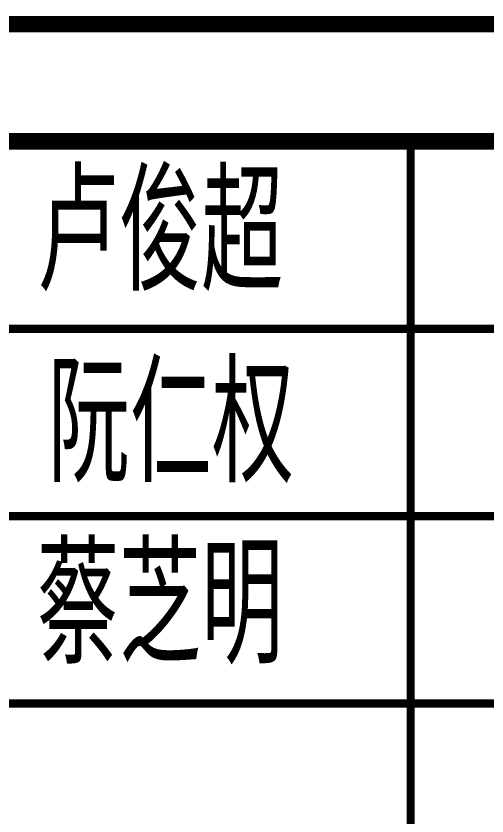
# Model space of a CAD drawing. Extents: x 621174 to 1725648, y -986053 to 860327.
# Drawn here: x 751426 to 753436, y -974733 to -971318 of the extents above; entities that cross this region are included whole.
import ezdxf

# ---------------------------------------------------------------- set-up
doc = ezdxf.new("R2010")
doc.units = 0
doc.header["$LTSCALE"] = 1000
doc.header["$MEASUREMENT"] = 0
for name, color, linetype in [('图框', 140, 'Continuous'), ('图签文字', 147, 'Continuous'), ('折板线', 8, 'Continuous')]:
    doc.layers.add(name, color=color, linetype=linetype)
doc.styles.add('建筑图签-2', font='TXT.shx', dxfattribs={"width": 0.5, "bigfont": 'HZTXT.shx'})

# ---------------------------------------------------------------- blocks, each defined once
blk = doc.blocks.new('AFASDFASG')
at = {"layer": '图签文字', "color": 1, "style": '建筑图签-2', "width": 0.7}
for s, p in [('卢俊超', (5115849.8, -694619.1)), ('阮仁权', (5115895.6, -695436.6)), ('蔡芝明', (5115849.8, -696210.1))]:
    blk.add_text(s, height=500, dxfattribs=at).set_placement(p)
blk = doc.blocks.new('2q3q2342q35q2343r5q23rwetr')
at = {"layer": '图框'}
for points, const_width in [([(3534617.7, 3135010.4), (3527617.7, 3135010.4)], 70), ([(3534617.7, 3134510.4), (3527617.7, 3134510.4)], 70), ([(3527617.7, 3134510.4), (3534617.7, 3134510.4)], 70), ([(3532117.7, 3128110.4), (3532117.7, 3134510.4)], 35), ([(3527617.7, 3133710.4), (3534617.7, 3133710.4)], 35), ([(3527617.7, 3132910.4), (3534617.7, 3132910.4)], 35), ([(3527617.7, 3132110.4), (3534617.7, 3132110.4)], 35)]:
    blk.add_lwpolyline(points, dxfattribs=dict(at, const_width=const_width))
at = {"color": 2}
blk.add_blockref('AFASDFASG', (-1585326, 3828491.1), dxfattribs=at)

msp = doc.modelspace()

# ---------------------------------------------------------------- block references
at = {"layer": '折板线'}
msp.add_blockref('2q3q2342q35q2343r5q23rwetr', (-2779007.6, -4106363.5), dxfattribs=at)

doc.saveas('drawing.dxf')
